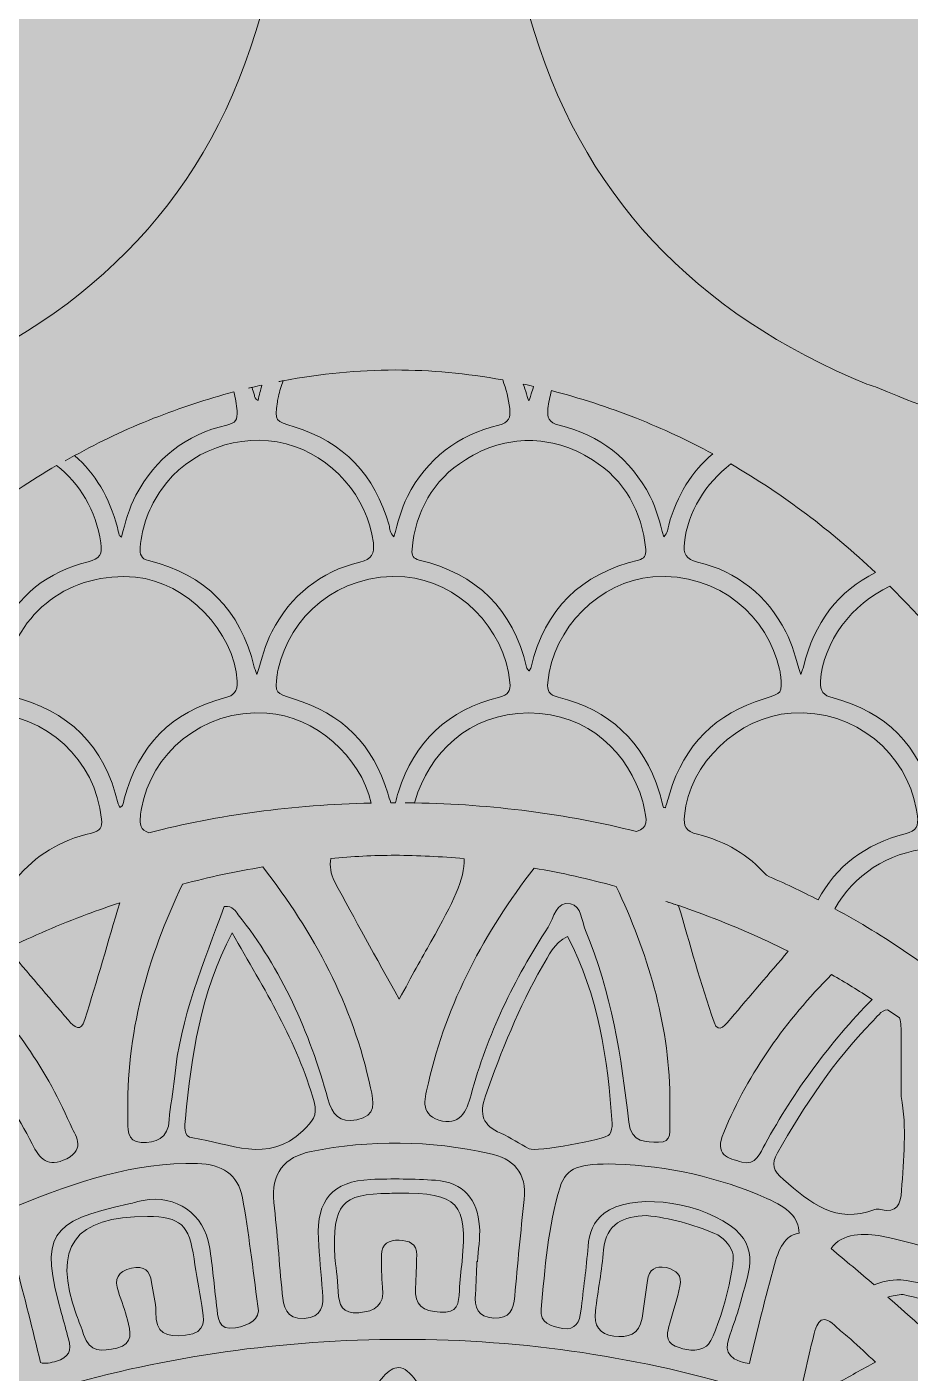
# Model space of a CAD drawing. Extents: x 31 to 2970, y -2969 to -30.
# Drawn here: x 1365 to 1689.9, y -1075.3 to -579.8 of the extents above; entities that cross this region are included whole.
import ezdxf

# ---------------------------------------------------------------- set-up
doc = ezdxf.new("R2010")
doc.units = 0
doc.header["$MEASUREMENT"] = 0
doc.layers.add('Layer 1', color=7, linetype='Continuous')

# ---------------------------------------------------------------- blocks, each defined once
blk = doc.blocks.new('block 2')
at = {"layer": 'Layer 1', "lineweight": 0}
for points, knots in [([(1401.06, -507.09), (1439.37, -507.17), (1461.68, -537.13), (1451.02, -575.4), (1432.72, -641.48), (1389.68, -685.56), (1326.83, -711.25), (1325.83, -711.67), (1324.75, -711.94), (1323.75, -712.33), (1298.37, -722.29), (1304.64, -723.94), (1293.1, -698.83), (1286.06, -683.48), (1284.22, -666.79), (1283.98, -642.29), (1288.02, -593.33), (1308.14, -545.98), (1360.41, -517.17), (1372.99, -510.21), (1386.83, -507.09), (1401.06, -507.09)], [0, 0, 0, 0, 1, 1, 1, 2, 2, 2, 3, 3, 3, 4, 4, 4, 5, 5, 5, 6, 6, 6, 7, 7, 7, 7]), ([(1716.87, -642.29), (1716.64, -666.79), (1714.84, -683.48), (1707.8, -698.83), (1696.26, -723.94), (1702.53, -722.29), (1677.14, -712.33), (1676.1, -711.94), (1675.07, -711.67), (1674.03, -711.25), (1611.22, -685.56), (1568.18, -641.48), (1549.83, -575.4), (1539.22, -537.13), (1561.53, -507.17), (1599.83, -507.09), (1614.03, -507.09), (1627.91, -510.21), (1640.49, -517.17), (1692.76, -545.98), (1712.87, -593.33), (1716.87, -642.29)], [0, 0, 0, 0, 1, 1, 1, 2, 2, 2, 3, 3, 3, 4, 4, 4, 5, 5, 5, 6, 6, 6, 7, 7, 7, 7]), ([(1540.03, -709.75), (1541.29, -713.1), (1542.22, -716.6), (1542.64, -720.29), (1542.99, -723.64), (1542.33, -725.44), (1538.56, -726.37), (1523.45, -729.98), (1512.26, -738.75), (1504.99, -752.64), (1502.6, -757.25), (1501.56, -762.29), (1499.99, -767.44), (1498.53, -766.1), (1498.6, -764.52), (1498.22, -763.14), (1493.06, -744.79), (1481.6, -732.52), (1463.29, -727.02), (1456.26, -724.9), (1456.22, -725.06), (1457.14, -717.83), (1457.22, -717.14), (1457.37, -716.48), (1457.52, -715.79), (1457.99, -713.79), (1458.6, -711.94), (1459.29, -710.06), (1458.76, -710.13), (1458.22, -710.25), (1457.64, -710.37), (1458.18, -710.25), (1458.76, -710.13), (1459.29, -710.02), (1459.29, -710.02), (1459.29, -710.06), (1459.29, -710.06), (1473.14, -707.44), (1486.87, -706.1), (1500.45, -706.06), (1513.53, -706.1), (1526.72, -707.29), (1540.03, -709.75)], [0, 0, 0, 0, 1, 1, 1, 2, 2, 2, 3, 3, 3, 4, 4, 4, 5, 5, 5, 6, 6, 6, 7, 7, 7, 8, 8, 8, 9, 9, 9, 10, 10, 10, 11, 11, 11, 12, 12, 12, 13, 13, 13, 14, 14, 14, 14]), ([(1451.49, -711.63), (1450.95, -713.48), (1450.45, -715.33), (1450.06, -717.25), (1448.72, -716.75), (1448.83, -715.98), (1448.68, -715.37), (1448.45, -714.33), (1448.1, -713.48), (1447.83, -712.48), (1447.41, -712.56), (1446.99, -712.67), (1446.52, -712.79), (1446.95, -712.67), (1447.41, -712.56), (1447.83, -712.44), (1447.83, -712.44), (1447.83, -712.48), (1447.83, -712.48), (1449.06, -712.17), (1450.26, -711.9), (1451.49, -711.63)], [0, 0, 0, 0, 1, 1, 1, 2, 2, 2, 3, 3, 3, 4, 4, 4, 5, 5, 5, 6, 6, 6, 7, 7, 7, 7]), ([(1547.6, -711.25), (1548.87, -711.48), (1550.14, -711.75), (1551.41, -712.1), (1551.14, -713.02), (1550.8, -713.9), (1550.56, -714.87), (1550.41, -715.44), (1550.18, -716.02), (1549.64, -717.44), (1549.14, -716.02), (1548.87, -715.44), (1548.76, -714.87), (1548.45, -713.6), (1547.99, -712.44), (1547.6, -711.25)], [0, 0, 0, 0, 1, 1, 1, 2, 2, 2, 3, 3, 3, 4, 4, 4, 5, 5, 5, 5]), ([(1438.52, -726.37), (1423.49, -729.83), (1412.41, -738.56), (1405.1, -752.17), (1402.56, -756.94), (1401.29, -762.1), (1399.75, -767.56), (1399.14, -766.98), (1398.99, -766.9), (1398.95, -766.83), (1398.72, -765.9), (1398.52, -764.98), (1398.29, -764.06), (1395.41, -752.94), (1390.1, -744.14), (1382.56, -737.6), (1381.41, -738.17), (1380.25, -738.83), (1379.1, -739.48), (1380.22, -738.83), (1381.37, -738.17), (1382.52, -737.56), (1382.52, -737.56), (1382.56, -737.6), (1382.56, -737.6), (1391.87, -732.44), (1401.52, -727.87), (1411.64, -723.87), (1421.52, -719.94), (1431.37, -716.75), (1441.14, -714.14), (1441.72, -716.4), (1442.18, -718.75), (1442.33, -721.14), (1442.56, -724.4), (1441.76, -725.64), (1438.52, -726.37)], [0, 0, 0, 0, 1, 1, 1, 2, 2, 2, 3, 3, 3, 4, 4, 4, 5, 5, 5, 6, 6, 6, 7, 7, 7, 8, 8, 8, 9, 9, 9, 10, 10, 10, 11, 11, 11, 12, 12, 12, 12]), ([(1601.1, -763.14), (1600.72, -764.52), (1600.8, -766.1), (1599.3, -767.44), (1597.76, -762.29), (1596.72, -757.25), (1594.3, -752.64), (1587.07, -738.75), (1575.83, -729.98), (1560.76, -726.37), (1556.95, -725.44), (1556.33, -723.64), (1556.68, -720.29), (1556.95, -718.02), (1557.41, -715.83), (1557.99, -713.67), (1568.37, -716.37), (1578.76, -719.71), (1589.26, -723.87), (1598.99, -727.71), (1608.33, -732.06), (1617.3, -736.94), (1609.56, -743.4), (1604.18, -752.17), (1601.1, -763.14)], [0, 0, 0, 0, 1, 1, 1, 2, 2, 2, 3, 3, 3, 4, 4, 4, 5, 5, 5, 6, 6, 6, 7, 7, 7, 8, 8, 8, 8]), ([(1460.33, -733.25), (1477.14, -737.64), (1490.53, -752.9), (1492.45, -769.67), (1492.91, -773.75), (1491.95, -775.71), (1487.53, -776.79), (1472.87, -780.33), (1462.1, -789.06), (1455.06, -802.48), (1452.64, -807.1), (1451.6, -812.17), (1449.56, -818.17), (1448.99, -816.41), (1448.79, -815.91), (1448.64, -815.41), (1443.56, -794.56), (1430.79, -781.29), (1409.79, -776.25), (1406.95, -775.56), (1406.52, -773.9), (1406.68, -771.44), (1407.26, -763.56), (1410.06, -756.56), (1414.49, -750.06), (1424.26, -735.87), (1443.33, -728.87), (1460.33, -733.25)], [0, 0, 0, 0, 1, 1, 1, 2, 2, 2, 3, 3, 3, 4, 4, 4, 5, 5, 5, 6, 6, 6, 7, 7, 7, 8, 8, 8, 9, 9, 9, 9]), ([(1549.64, -732.02), (1557.41, -732.1), (1565.45, -734.33), (1573.03, -739.1), (1584.99, -746.64), (1591.3, -758.1), (1592.64, -772.21), (1592.83, -774.33), (1592.26, -775.52), (1590.03, -776.06), (1568.8, -781.1), (1555.45, -794.1), (1550.49, -815.48), (1550.37, -815.94), (1550.03, -816.37), (1549.76, -816.83), (1549.76, -816.83), (1549.76, -816.75), (1549.76, -816.75), (1549.72, -816.75), (1549.68, -816.79), (1549.64, -816.83), (1549.6, -816.79), (1549.6, -816.75), (1549.56, -816.75), (1549.56, -816.75), (1549.56, -816.83), (1549.56, -816.83), (1549.3, -816.37), (1548.95, -815.94), (1548.83, -815.48), (1543.83, -794.1), (1530.53, -781.1), (1509.29, -776.06), (1507.06, -775.52), (1506.49, -774.33), (1506.68, -772.21), (1507.99, -758.1), (1514.33, -746.64), (1526.3, -739.1), (1533.87, -734.33), (1541.87, -732.1), (1549.64, -732.02)], [0, 0, 0, 0, 1, 1, 1, 2, 2, 2, 3, 3, 3, 4, 4, 4, 5, 5, 5, 6, 6, 6, 7, 7, 7, 8, 8, 8, 9, 9, 9, 10, 10, 10, 11, 11, 11, 12, 12, 12, 13, 13, 13, 14, 14, 14, 14]), ([(1392.22, -769.67), (1392.87, -774.02), (1391.87, -775.64), (1387.52, -776.67), (1372.68, -780.25), (1361.83, -789.14), (1354.75, -802.71), (1352.33, -807.37), (1351.25, -812.44), (1348.87, -817.21), (1348.45, -815.37), (1348.14, -813.52), (1347.56, -811.71), (1343.18, -797.6), (1335.02, -787.41), (1323.1, -781.21), (1339.22, -765.94), (1356.72, -752.44), (1375.95, -741.21), (1384.33, -747.87), (1390.45, -757.67), (1392.22, -769.67)], [0, 0, 0, 0, 1, 1, 1, 2, 2, 2, 3, 3, 3, 4, 4, 4, 5, 5, 5, 6, 6, 6, 7, 7, 7, 7]), ([(1650.64, -815.41), (1650.53, -815.91), (1650.33, -816.41), (1649.76, -818.17), (1647.72, -812.17), (1646.64, -807.1), (1644.22, -802.48), (1637.22, -789.06), (1626.45, -780.33), (1611.76, -776.79), (1607.37, -775.71), (1606.37, -773.75), (1606.87, -769.67), (1608.14, -758.37), (1614.68, -747.75), (1623.95, -740.67), (1643.33, -751.87), (1660.99, -765.37), (1677.22, -780.67), (1663.49, -787.37), (1654.64, -799.02), (1650.64, -815.41)], [0, 0, 0, 0, 1, 1, 1, 2, 2, 2, 3, 3, 3, 4, 4, 4, 5, 5, 5, 6, 6, 6, 7, 7, 7, 7]), ([(1437.72, -826.79), (1418.22, -831.87), (1405.99, -844.41), (1400.83, -863.91), (1400.56, -865.02), (1400.6, -866.33), (1399.49, -867.06), (1399.25, -866.98), (1399.1, -866.94), (1399.06, -866.87), (1398.87, -866.48), (1398.64, -866.14), (1398.56, -865.75), (1393.64, -844.37), (1380.33, -831.29), (1359.14, -826.17), (1357.06, -825.67), (1356.37, -824.67), (1356.49, -822.75), (1356.6, -821.25), (1356.64, -819.75), (1356.91, -818.29), (1361.18, -795.02), (1381.14, -780.14), (1405.02, -782.37), (1423.83, -784.14), (1441.33, -802.29), (1442.33, -820.67), (1442.52, -824.52), (1441.29, -825.83), (1437.72, -826.79)], [0, 0, 0, 0, 1, 1, 1, 2, 2, 2, 3, 3, 3, 4, 4, 4, 5, 5, 5, 6, 6, 6, 7, 7, 7, 8, 8, 8, 9, 9, 9, 10, 10, 10, 10]), ([(1542.68, -821.17), (1542.95, -824.33), (1542.14, -825.71), (1538.83, -826.52), (1519.95, -831.14), (1507.56, -842.83), (1501.68, -861.41), (1501.26, -862.71), (1500.91, -864.06), (1500.6, -865.37), (1500.6, -865.37), (1500.45, -865.37), (1500.45, -865.37), (1499.91, -865.37), (1499.41, -865.41), (1498.87, -865.41), (1498.53, -864.25), (1498.14, -863.1), (1497.79, -861.91), (1492.49, -844.06), (1480.83, -832.48), (1463.06, -827.1), (1456.37, -825.06), (1456.33, -825.17), (1457.1, -818.17), (1457.14, -817.52), (1457.29, -816.83), (1457.45, -816.17), (1461.6, -797.56), (1479.06, -780.33), (1504.06, -782.25), (1523.37, -783.71), (1540.83, -801.06), (1542.68, -821.17)], [0, 0, 0, 0, 1, 1, 1, 2, 2, 2, 3, 3, 3, 4, 4, 4, 5, 5, 5, 6, 6, 6, 7, 7, 7, 8, 8, 8, 9, 9, 9, 10, 10, 10, 11, 11, 11, 11]), ([(1636.22, -827.1), (1618.45, -832.48), (1606.83, -844.06), (1601.49, -861.91), (1600.99, -863.68), (1600.41, -865.44), (1599.87, -867.21), (1599.64, -867.18), (1599.41, -867.18), (1599.18, -867.18), (1598.64, -865.25), (1598.22, -863.29), (1597.64, -861.41), (1591.76, -842.83), (1579.33, -831.14), (1560.45, -826.52), (1557.14, -825.71), (1556.33, -824.33), (1556.64, -821.17), (1558.45, -801.06), (1575.91, -783.71), (1595.22, -782.25), (1620.22, -780.33), (1637.68, -797.56), (1641.87, -816.17), (1642.03, -816.83), (1642.14, -817.52), (1642.22, -818.17), (1642.95, -825.17), (1642.91, -825.06), (1636.22, -827.1)], [0, 0, 0, 0, 1, 1, 1, 2, 2, 2, 3, 3, 3, 4, 4, 4, 5, 5, 5, 6, 6, 6, 7, 7, 7, 8, 8, 8, 9, 9, 9, 10, 10, 10, 10]), ([(1723.03, -833.21), (1723.03, -833.21), (1723.07, -833.21), (1723.07, -833.21), (1723.76, -834.17), (1724.45, -835.1), (1725.11, -836.06), (1724.45, -835.1), (1723.76, -834.17), (1723.03, -833.21), (1711.72, -840.21), (1704.18, -850.91), (1700.72, -865.75), (1700.64, -866.14), (1700.45, -866.48), (1700.26, -866.87), (1700.22, -866.94), (1700.03, -866.98), (1699.84, -867.06), (1698.68, -866.33), (1698.76, -865.02), (1698.45, -863.91), (1693.3, -844.41), (1681.11, -831.87), (1661.57, -826.79), (1657.99, -825.83), (1656.76, -824.52), (1656.99, -820.67), (1657.76, -806.25), (1668.64, -792.06), (1682.41, -785.67), (1693.84, -796.91), (1704.53, -809.02), (1714.57, -821.91), (1717.49, -825.64), (1720.34, -829.41), (1723.03, -833.21)], [0, 0, 0, 0, 1, 1, 1, 2, 2, 2, 3, 3, 3, 4, 4, 4, 5, 5, 5, 6, 6, 6, 7, 7, 7, 8, 8, 8, 9, 9, 9, 10, 10, 10, 11, 11, 11, 12, 12, 12, 12]), ([(1392.45, -871.44), (1392.76, -874.41), (1391.99, -875.79), (1388.75, -876.52), (1377.37, -879.14), (1368.14, -884.75), (1361.1, -893.33), (1355.06, -895.98), (1349.18, -898.83), (1343.37, -901.87), (1340.06, -895.45), (1335.64, -890.1), (1330.14, -885.87), (1324.68, -881.64), (1318.06, -878.56), (1310.33, -876.68), (1306.79, -875.83), (1306.06, -874.33), (1306.41, -871.02), (1308.75, -848.68), (1328.64, -831.56), (1350.25, -832.29), (1372.02, -832.98), (1390.22, -849.41), (1392.45, -871.44)], [0, 0, 0, 0, 1, 1, 1, 2, 2, 2, 3, 3, 3, 4, 4, 4, 5, 5, 5, 6, 6, 6, 7, 7, 7, 8, 8, 8, 8]), ([(1409.91, -876.41), (1406.87, -875.29), (1406.29, -873.44), (1406.75, -870.29), (1406.91, -869.37), (1406.99, -868.41), (1407.14, -867.44), (1410.72, -847.75), (1429.18, -830.71), (1453.22, -832.37), (1470.95, -833.6), (1487.76, -848.21), (1491.68, -865.52), (1462.76, -866.14), (1435.52, -869.79), (1409.91, -876.41)], [0, 0, 0, 0, 1, 1, 1, 2, 2, 2, 3, 3, 3, 4, 4, 4, 5, 5, 5, 5]), ([(1591.49, -864.68), (1591.56, -864.94), (1591.64, -865.21), (1591.68, -865.48), (1593.3, -872.79), (1593.57, -874.25), (1589.3, -875.98), (1589.3, -875.98), (1589.3, -875.98), (1589.26, -875.98), (1563.64, -869.52), (1536.45, -865.94), (1507.6, -865.44), (1507.6, -865.44), (1507.6, -865.48), (1507.6, -865.48), (1506.45, -865.48), (1505.26, -865.44), (1504.1, -865.41), (1505.29, -865.41), (1506.45, -865.41), (1507.6, -865.44), (1507.68, -865.18), (1507.76, -864.94), (1507.83, -864.68), (1512.72, -847.52), (1527.49, -832.33), (1549.64, -832.29), (1571.8, -832.33), (1586.56, -847.52), (1591.49, -864.68)], [0, 0, 0, 0, 1, 1, 1, 2, 2, 2, 3, 3, 3, 4, 4, 4, 5, 5, 5, 6, 6, 6, 7, 7, 7, 8, 8, 8, 9, 9, 9, 10, 10, 10, 10]), ([(1688.1, -876.83), (1673.34, -880.64), (1662.64, -888.79), (1656.07, -901.14), (1649.83, -897.91), (1643.49, -894.91), (1637.03, -892.1), (1630.53, -884.64), (1622.1, -879.48), (1611.64, -876.98), (1607.33, -875.94), (1606.53, -873.98), (1606.87, -870.14), (1608.56, -850.87), (1626.8, -833.71), (1646.1, -832.37), (1670.14, -830.71), (1688.57, -847.75), (1692.14, -867.44), (1692.34, -868.41), (1692.41, -869.37), (1692.57, -870.29), (1693.07, -873.87), (1692.3, -875.75), (1688.1, -876.83)], [0, 0, 0, 0, 1, 1, 1, 2, 2, 2, 3, 3, 3, 4, 4, 4, 5, 5, 5, 6, 6, 6, 7, 7, 7, 8, 8, 8, 8]), ([(1741.49, -914.1), (1741.53, -914.25), (1741.61, -914.37), (1741.61, -914.48), (1744.18, -924.52), (1743.99, -924.64), (1734.41, -927.91), (1726.37, -930.68), (1719.8, -934.75), (1714.53, -940.02), (1698.1, -926.33), (1680.68, -914.45), (1662.22, -904.41), (1669.03, -892.14), (1681.6, -883.64), (1696.76, -882.29), (1716.41, -880.52), (1736.11, -894.52), (1741.49, -914.1)], [0, 0, 0, 0, 1, 1, 1, 2, 2, 2, 3, 3, 3, 4, 4, 4, 5, 5, 5, 6, 6, 6, 6]), ([(1525.83, -885.98), (1526.1, -893.6), (1521.87, -901.83), (1513.64, -916.52), (1510.1, -922.79), (1506.68, -929.14), (1501.95, -937.71), (1493.29, -921.98), (1485.56, -908.25), (1478.18, -894.33), (1476.72, -891.6), (1476.33, -888.68), (1476.79, -885.87), (1484.68, -885.14), (1492.56, -884.75), (1500.45, -884.71), (1508.91, -884.75), (1517.37, -885.21), (1525.83, -885.98)], [0, 0, 0, 0, 1, 1, 1, 2, 2, 2, 3, 3, 3, 4, 4, 4, 5, 5, 5, 6, 6, 6, 6]), ([(1486.41, -982.1), (1479.95, -983.48), (1477.29, -980.02), (1475.72, -974.37), (1468.95, -949.75), (1458.76, -926.75), (1442.76, -906.6), (1441.72, -905.25), (1440.99, -903.37), (1437.6, -903.52), (1430.18, -924.02), (1421.29, -944.45), (1419.29, -967.02), (1418.87, -972.06), (1417.64, -977.02), (1417.37, -982.06), (1417.02, -988.98), (1412.37, -990.72), (1407.06, -990.45), (1401.45, -990.18), (1402.26, -985.1), (1402.14, -981.25), (1401.33, -950.48), (1409.45, -922.25), (1422.22, -895.37), (1432.1, -892.75), (1441.95, -890.64), (1451.76, -889.02), (1470.56, -913.14), (1484.83, -939.64), (1491.45, -970.33), (1492.64, -975.79), (1493.64, -980.48), (1486.41, -982.1)], [0, 0, 0, 0, 1, 1, 1, 2, 2, 2, 3, 3, 3, 4, 4, 4, 5, 5, 5, 6, 6, 6, 7, 7, 7, 8, 8, 8, 9, 9, 9, 10, 10, 10, 11, 11, 11, 11]), ([(1601.53, -973.52), (1601.49, -976.45), (1601.53, -979.33), (1601.49, -982.22), (1601.45, -985.72), (1602.64, -990.68), (1597.33, -990.37), (1592.95, -990.14), (1587.3, -990.83), (1586.41, -983.02), (1583.72, -958.95), (1580.03, -935.02), (1570.53, -912.45), (1568.99, -908.87), (1569.03, -903.33), (1564.99, -902.56), (1559.6, -901.52), (1558.91, -907.79), (1556.76, -911.14), (1544.33, -930.33), (1534.33, -950.71), (1528.41, -972.95), (1526.79, -978.98), (1524.1, -984.6), (1516.56, -982.22), (1509.26, -979.87), (1511.53, -973.68), (1512.72, -968.45), (1519.53, -938.79), (1533.45, -912.98), (1551.56, -889.44), (1561.6, -891.18), (1571.68, -893.41), (1581.8, -896.18), (1593.26, -920.45), (1601.14, -945.83), (1601.53, -973.52)], [0, 0, 0, 0, 1, 1, 1, 2, 2, 2, 3, 3, 3, 4, 4, 4, 5, 5, 5, 6, 6, 6, 7, 7, 7, 8, 8, 8, 9, 9, 9, 10, 10, 10, 11, 11, 11, 12, 12, 12, 12]), ([(1623.95, -944.75), (1622.37, -946.56), (1619.49, -951.06), (1617.8, -946.18), (1612.83, -931.79), (1608.83, -917.14), (1604.76, -903.29), (1603.18, -902.75), (1601.6, -902.21), (1600.03, -901.68), (1604.57, -903.14), (1609.14, -904.71), (1613.72, -906.45), (1624.6, -910.48), (1635.03, -915.06), (1645.07, -920.06), (1638.03, -928.29), (1631.03, -936.56), (1623.95, -944.75)], [0, 0, 0, 0, 1, 1, 1, 2, 2, 2, 3, 3, 3, 4, 4, 4, 5, 5, 5, 6, 6, 6, 6]), ([(1386.37, -945.18), (1384.87, -950.1), (1382.41, -947.95), (1380.29, -945.45), (1372.79, -936.68), (1365.29, -927.87), (1357.87, -919.02), (1367.25, -914.45), (1377.02, -910.21), (1387.18, -906.45), (1391.18, -904.95), (1395.14, -903.56), (1399.14, -902.21), (1394.95, -916.45), (1390.75, -930.83), (1386.37, -945.18)], [0, 0, 0, 0, 1, 1, 1, 2, 2, 2, 3, 3, 3, 4, 4, 4, 5, 5, 5, 5]), ([(1426.1, -988.79), (1422.29, -988.29), (1423.06, -984.37), (1423.33, -981.6), (1425.6, -958.6), (1428.72, -935.75), (1440.49, -913.25), (1452.49, -934.14), (1464.45, -953.37), (1470.64, -975.52), (1472.1, -980.64), (1470.03, -982.72), (1466.49, -986.14), (1453.45, -998.64), (1439.64, -990.56), (1426.1, -988.79)], [0, 0, 0, 0, 1, 1, 1, 2, 2, 2, 3, 3, 3, 4, 4, 4, 5, 5, 5, 5]), ([(1579.3, -987.52), (1578.03, -989.41), (1552.03, -993.98), (1549.76, -992.79), (1546.26, -990.95), (1542.95, -988.6), (1539.33, -987.02), (1532.79, -984.14), (1531.22, -980.25), (1533.72, -973.25), (1539.6, -956.83), (1545.87, -940.68), (1554.64, -925.6), (1556.95, -921.64), (1558.8, -917.14), (1563.87, -914.6), (1575.26, -936.29), (1578.72, -959.68), (1580.3, -983.48), (1580.37, -984.83), (1580.03, -986.41), (1579.3, -987.52)], [0, 0, 0, 0, 1, 1, 1, 2, 2, 2, 3, 3, 3, 4, 4, 4, 5, 5, 5, 6, 6, 6, 7, 7, 7, 7]), ([(1380.87, -983.64), (1382.68, -987.87), (1386.95, -992.48), (1379.64, -996.41), (1372.68, -1000.1), (1369.6, -996.22), (1366.95, -990.98), (1356.6, -970.45), (1341.68, -953.48), (1326.14, -936.95), (1331.22, -933.68), (1336.41, -930.52), (1341.72, -927.52), (1357.91, -943.6), (1371.52, -961.83), (1380.87, -983.64)], [0, 0, 0, 0, 1, 1, 1, 2, 2, 2, 3, 3, 3, 4, 4, 4, 5, 5, 5, 5]), ([(1636.57, -991.02), (1634.72, -994.37), (1633.3, -999.14), (1628.07, -997.68), (1622.83, -996.22), (1617.83, -995.14), (1621.33, -986.75), (1630.64, -964.37), (1644.37, -945.41), (1661.03, -928.64), (1666.12, -931.54), (1671.07, -934.61), (1675.94, -937.76), (1660.37, -953.64), (1647.33, -971.45), (1636.57, -991.02)], [0, 0, 0, 0, 1, 1, 1, 2, 2, 2, 3, 3, 3, 4, 4, 4, 5, 5, 5, 5]), ([(1686.6, -973.52), (1688.87, -985.06), (1687.41, -996.56), (1686.8, -1008.1), (1686.49, -1013.33), (1685.11, -1016.56), (1679.07, -1015.14), (1678.41, -1014.98), (1677.57, -1014.83), (1676.95, -1015.1), (1662.68, -1020.68), (1653.14, -1012.64), (1643.33, -1004.1), (1639.49, -1000.79), (1638.72, -998.45), (1641.1, -994.29), (1650.99, -977.02), (1661.84, -960.45), (1675.83, -946.18), (1677.52, -944.41), (1679.25, -941.78), (1681.62, -941.57), (1683.08, -942.56), (1684.59, -943.51), (1686.03, -944.52), (1686.72, -946.41), (1686.57, -948.75), (1686.57, -950.79), (1686.72, -958.37), (1686.6, -965.95), (1686.6, -973.52)], [0, 0, 0, 0, 1, 1, 1, 2, 2, 2, 3, 3, 3, 4, 4, 4, 5, 5, 5, 6, 6, 6, 7, 7, 7, 8, 8, 8, 9, 9, 9, 10, 10, 10, 10]), ([(1535.1, -994.45), (1543.91, -996.33), (1549.03, -1001.6), (1547.95, -1011.45), (1546.64, -1023.29), (1545.53, -1035.18), (1544.45, -1047.06), (1543.99, -1051.91), (1542.68, -1055.41), (1536.68, -1055.06), (1530.64, -1054.72), (1529.68, -1051.14), (1530.03, -1046.22), (1530.3, -1042.25), (1530.41, -1038.29), (1530.56, -1034.29), (1530.64, -1034.29), (1530.68, -1034.29), (1530.72, -1034.33), (1531.03, -1029.99), (1531.83, -1025.64), (1531.49, -1021.33), (1530.79, -1011.45), (1525.68, -1005.02), (1515.33, -1004.37), (1507.41, -1003.87), (1499.41, -1003.72), (1491.49, -1004.06), (1477.37, -1004.75), (1471.56, -1011.52), (1472.26, -1025.87), (1472.6, -1032.37), (1473.22, -1038.87), (1473.76, -1045.33), (1474.18, -1050.49), (1473.72, -1054.79), (1466.99, -1055.18), (1460.14, -1055.56), (1459.45, -1050.79), (1458.95, -1046.02), (1457.83, -1034.87), (1457.1, -1023.68), (1455.83, -1012.56), (1454.64, -1001.87), (1459.83, -995.72), (1469.53, -993.75), (1491.37, -989.33), (1513.33, -989.75), (1535.1, -994.45)], [0, 0, 0, 0, 1, 1, 1, 2, 2, 2, 3, 3, 3, 4, 4, 4, 5, 5, 5, 6, 6, 6, 7, 7, 7, 8, 8, 8, 9, 9, 9, 10, 10, 10, 11, 11, 11, 12, 12, 12, 13, 13, 13, 14, 14, 14, 15, 15, 15, 16, 16, 16, 16]), ([(1427.79, -998.18), (1436.64, -998.41), (1442.72, -1002.18), (1444.29, -1010.79), (1446.64, -1023.56), (1448.02, -1036.49), (1449.99, -1050.64), (1451.1, -1055.87), (1446.6, -1057.72), (1441.79, -1058.64), (1435.06, -1059.99), (1435.33, -1054.64), (1434.79, -1050.45), (1433.87, -1043.25), (1433.37, -1036.02), (1432.18, -1028.91), (1430.18, -1016.64), (1419.91, -1009.56), (1407.75, -1011.75), (1405.99, -1012.06), (1404.26, -1012.68), (1402.49, -1013.06), (1372.99, -1019.37), (1369.68, -1024.72), (1377.75, -1053.37), (1378.64, -1056.49), (1379.41, -1059.64), (1380.33, -1062.75), (1381.6, -1067.02), (1380.33, -1069.64), (1375.91, -1070.95), (1373.83, -1071.56), (1371.75, -1071.95), (1370.02, -1071.49), (1367.14, -1059.41), (1364.14, -1047.41), (1360.91, -1035.41), (1359.29, -1029.52), (1357.1, -1025.91), (1354.18, -1024.52), (1353.6, -1019.72), (1356.99, -1015.52), (1361.79, -1013.6), (1382.99, -1005.1), (1404.41, -997.56), (1427.79, -998.18)], [0, 0, 0, 0, 1, 1, 1, 2, 2, 2, 3, 3, 3, 4, 4, 4, 5, 5, 5, 6, 6, 6, 7, 7, 7, 8, 8, 8, 9, 9, 9, 10, 10, 10, 11, 11, 11, 12, 12, 12, 13, 13, 13, 14, 14, 14, 15, 15, 15, 15]), ([(1643.76, -1026.99), (1642.22, -1028.91), (1640.99, -1031.72), (1639.99, -1035.41), (1636.72, -1047.49), (1633.68, -1059.6), (1630.8, -1071.75), (1629.76, -1071.68), (1628.68, -1071.49), (1627.37, -1071.02), (1620.57, -1068.64), (1622.64, -1064.18), (1624.18, -1059.68), (1625.33, -1056.25), (1626.6, -1052.83), (1627.49, -1049.37), (1630.1, -1039.41), (1635.37, -1029.14), (1623.68, -1020.98), (1610.26, -1011.6), (1587.03, -1009.18), (1577.41, -1016.48), (1573.37, -1019.56), (1571.87, -1023.79), (1571.45, -1028.75), (1570.76, -1036.68), (1569.76, -1044.56), (1568.8, -1052.49), (1568.33, -1056.37), (1567.03, -1059.68), (1562.06, -1058.87), (1557.87, -1058.22), (1553.6, -1056.87), (1554.14, -1051.79), (1555.68, -1036.72), (1556.64, -1021.45), (1561.14, -1006.91), (1563.41, -999.56), (1568.37, -998.18), (1581.49, -998.37), (1600.83, -999.1), (1619.49, -1003.18), (1637.22, -1011.02), (1645.3, -1014.6), (1648.83, -1018.02), (1649.1, -1023.87), (1647.03, -1024.02), (1645.26, -1025.06), (1643.76, -1026.99)], [0, 0, 0, 0, 1, 1, 1, 2, 2, 2, 3, 3, 3, 4, 4, 4, 5, 5, 5, 6, 6, 6, 7, 7, 7, 8, 8, 8, 9, 9, 9, 10, 10, 10, 11, 11, 11, 12, 12, 12, 13, 13, 13, 14, 14, 14, 15, 15, 15, 16, 16, 16, 16]), ([(1501.95, -1026.41), (1498.1, -1026.22), (1495.56, -1027.72), (1495.49, -1031.83), (1495.45, -1035.83), (1495.45, -1039.79), (1495.87, -1043.75), (1496.56, -1050.45), (1493.18, -1052.6), (1487.1, -1053.1), (1480.99, -1053.6), (1479.79, -1050.33), (1479.53, -1045.33), (1479.26, -1040.29), (1478.56, -1035.29), (1478.29, -1032.79), (1477.45, -1012.75), (1480.56, -1009.48), (1498.41, -1009.18), (1499.49, -1009.14), (1500.56, -1009.06), (1501.64, -1009.06), (1523.56, -1008.95), (1527.22, -1012.83), (1525.1, -1034.18), (1524.76, -1037.79), (1524.22, -1041.37), (1524.1, -1044.99), (1523.95, -1049.75), (1523.45, -1053.37), (1516.99, -1052.95), (1510.83, -1052.52), (1507.45, -1050.45), (1507.95, -1043.83), (1508.22, -1039.87), (1508.37, -1035.91), (1508.41, -1031.91), (1508.49, -1027.56), (1505.49, -1026.56), (1501.95, -1026.41)], [0, 0, 0, 0, 1, 1, 1, 2, 2, 2, 3, 3, 3, 4, 4, 4, 5, 5, 5, 6, 6, 6, 7, 7, 7, 8, 8, 8, 9, 9, 9, 10, 10, 10, 11, 11, 11, 12, 12, 12, 13, 13, 13, 13]), ([(1398.68, -1045.45), (1399.83, -1048.87), (1401.1, -1052.29), (1401.99, -1055.79), (1403.06, -1060.02), (1404.56, -1064.49), (1398.06, -1066.1), (1392.72, -1067.41), (1387.95, -1067.87), (1385.87, -1061.14), (1385.14, -1058.75), (1384.14, -1056.41), (1383.26, -1054.02), (1374.22, -1028.91), (1382.45, -1017.45), (1409.41, -1017.68), (1421.56, -1017.79), (1424.68, -1020.72), (1426.49, -1033.29), (1427.29, -1039.02), (1428.41, -1044.72), (1429.33, -1050.41), (1430.22, -1055.6), (1431.45, -1060.41), (1423.41, -1061.41), (1416.1, -1062.29), (1412.33, -1060.75), (1412.45, -1052.75), (1412.52, -1049.18), (1411.29, -1045.64), (1410.87, -1042.02), (1410.33, -1037.45), (1408.14, -1035.75), (1403.49, -1036.75), (1398.33, -1037.83), (1397.02, -1040.72), (1398.68, -1045.45)], [0, 0, 0, 0, 1, 1, 1, 2, 2, 2, 3, 3, 3, 4, 4, 4, 5, 5, 5, 6, 6, 6, 7, 7, 7, 8, 8, 8, 9, 9, 9, 10, 10, 10, 11, 11, 11, 12, 12, 12, 12]), ([(1600.18, -1036.52), (1596.14, -1035.56), (1593.91, -1037.29), (1593.3, -1041.22), (1592.53, -1045.83), (1591.99, -1050.45), (1591.3, -1055.1), (1590.33, -1061.22), (1586.14, -1062.41), (1580.91, -1061.72), (1575.57, -1060.99), (1573.49, -1057.68), (1574.14, -1052.56), (1575.1, -1045.02), (1576.49, -1037.52), (1577.18, -1029.99), (1578.1, -1020.1), (1584.53, -1017.68), (1592.87, -1017.33), (1601.64, -1018.18), (1609.95, -1020.56), (1617.99, -1023.95), (1621.14, -1025.25), (1623.22, -1027.75), (1624.57, -1030.83), (1626.37, -1034.87), (1618.64, -1062.99), (1615.03, -1065.37), (1611.26, -1067.83), (1607.14, -1066.87), (1603.53, -1065.37), (1599.6, -1063.72), (1600.53, -1060.14), (1601.49, -1056.91), (1602.76, -1052.41), (1604.22, -1047.95), (1605.26, -1043.37), (1606.18, -1039.37), (1603.91, -1037.37), (1600.18, -1036.52)], [0, 0, 0, 0, 1, 1, 1, 2, 2, 2, 3, 3, 3, 4, 4, 4, 5, 5, 5, 6, 6, 6, 7, 7, 7, 8, 8, 8, 9, 9, 9, 10, 10, 10, 11, 11, 11, 12, 12, 12, 13, 13, 13, 13]), ([(1738.3, -1051.33), (1745.18, -1056.68), (1747.3, -1063.29), (1742.84, -1071.37), (1738.76, -1078.68), (1734.76, -1085.99), (1730.72, -1093.33), (1727.18, -1089.79), (1723.61, -1086.29), (1720.03, -1082.79), (1707.57, -1070.68), (1694.84, -1058.83), (1681.72, -1047.37), (1683.41, -1046.83), (1685.3, -1046.49), (1687.37, -1046.41), (1697.03, -1048.68), (1706.95, -1051.64), (1714.72, -1059.37), (1719.03, -1063.68), (1719.84, -1068.49), (1717.84, -1074.25), (1717.3, -1075.83), (1716.64, -1077.33), (1715.91, -1078.79), (1717.3, -1080.14), (1718.68, -1081.45), (1720.03, -1082.79), (1720.53, -1081.91), (1720.99, -1081.02), (1721.49, -1080.14), (1727.61, -1069.22), (1726.87, -1062.22), (1717.57, -1054.25), (1708.26, -1046.29), (1697.1, -1042.25), (1686.49, -1041.02), (1682.57, -1041.06), (1679.34, -1041.68), (1676.68, -1042.87), (1671.45, -1038.37), (1666.14, -1033.91), (1660.84, -1029.52), (1664.76, -1023.64), (1673.22, -1023.72), (1679.49, -1024.95), (1700.99, -1029.1), (1720.84, -1037.83), (1738.3, -1051.33)], [0, 0, 0, 0, 1, 1, 1, 2, 2, 2, 3, 3, 3, 4, 4, 4, 5, 5, 5, 6, 6, 6, 7, 7, 7, 8, 8, 8, 9, 9, 9, 10, 10, 10, 11, 11, 11, 12, 12, 12, 13, 13, 13, 14, 14, 14, 15, 15, 15, 16, 16, 16, 16]), ([(1662.64, -1079.38), (1657.83, -1082.13), (1653.07, -1084.95), (1648.33, -1087.83), (1650.26, -1079.18), (1652.26, -1070.52), (1654.34, -1061.87), (1655.83, -1055.68), (1657.68, -1053.18), (1663.07, -1058.64), (1664.6, -1060.18), (1666.45, -1061.41), (1668.07, -1062.87), (1671.14, -1065.64), (1674.13, -1068.5), (1677.17, -1071.3), (1672.29, -1073.93), (1667.45, -1076.62), (1662.64, -1079.38)], [0, 0, 0, 0, 1, 1, 1, 2, 2, 2, 3, 3, 3, 4, 4, 4, 5, 5, 5, 6, 6, 6, 6]), ([(1499.06, -1062.95), (1544.03, -1062.49), (1587.56, -1068.79), (1628.64, -1080.95), (1626.87, -1088.68), (1625.14, -1096.37), (1623.53, -1104.1), (1612.22, -1100.68), (1600.57, -1098.1), (1588.53, -1096.68), (1568.41, -1094.29), (1548.53, -1090.37), (1528.49, -1087.1), (1520.56, -1085.79), (1512.45, -1084.14), (1507.41, -1077.25), (1502.87, -1071.14), (1499.18, -1072.87), (1495.45, -1077.45), (1490.95, -1082.87), (1485.14, -1084.95), (1478.41, -1085.99), (1467.33, -1087.64), (1456.33, -1089.79), (1445.29, -1091.79), (1422.64, -1095.87), (1399.56, -1098.22), (1377.49, -1104.68), (1375.87, -1097.06), (1374.22, -1089.45), (1372.45, -1081.83), (1412.18, -1069.99), (1454.56, -1063.37), (1499.06, -1062.95)], [0, 0, 0, 0, 1, 1, 1, 2, 2, 2, 3, 3, 3, 4, 4, 4, 5, 5, 5, 6, 6, 6, 7, 7, 7, 8, 8, 8, 9, 9, 9, 10, 10, 10, 11, 11, 11, 11])]:
    blk.add_open_spline(points, degree=3, knots=knots, dxfattribs=at)

msp = doc.modelspace()

# ---------------------------------------------------------------- hatches: boundary and pattern name
at = {"layer": 'Layer 1', "true_color": 0xf8ec23}
h = msp.add_hatch(color=2, dxfattribs=at)
h.dxf.hatch_style = 2
h.paths.add_polyline_path([(2944.18, -30.37), (2908.97, -30.37), (2876.43, -30.37), (2852.69, -30.37), (2826.67, -30.37), (2789.09, -30.37), (2741.76, -30.37), (2619.81, -30.37), (2571.38, -30.37), (2533.69, -30.37), (2448.77, -30.37), (2417.53, -30.37), (2347.21, -30.37), (2307.57, -30.37), (2246.73, -30.37), (2221.16, -30.37), (2190.08, -30.37), (2164.16, -30.37), (2133.56, -30.37), (2063.65, -30.37), (2014.14, -30.37), (1982.09, -30.37), (1958.8, -30.37), (1857.85, -30.37), (1838.29, -30.37), (1812.45, -30.37), (1776.54, -30.37), (1705.12, -30.37), (1693.97, -30.37), (1305.87, -30.37), (1295.4, -30.37), (1223.78, -30.37), (1188.69, -30.37), (1163.24, -30.37), (1143.18, -30.37), (1041.74, -30.37), (1018.95, -30.37), (986.89, -30.37), (937, -30.37), (867.24, -30.37), (837.19, -30.37), (810.44, -30.37), (779.68, -30.37), (754.38, -30.37), (694, -30.37), (654.14, -30.37), (583.33, -30.37), (552.07, -30.37), (466.96, -30.37), (429.55, -30.37), (381.07, -30.37), (259.09, -30.37), (211.91, -30.37), (174.17, -30.37), (148.47, -30.37), (124.27, -30.37), (91.92, -30.37), (56.46, -30.37), (31.09, -30.37), (31.09, -54.87), (31.09, -89.2), (31.09, -179.23), (31.09, -214.96), (31.09, -260.42), (31.09, -378.66), (31.09, -426.62), (31.09, -476.43), (31.09, -550.35), (31.09, -581.86), (31.09, -654.17), (31.09, -694.22), (31.09, -751.16), (31.09, -776.51), (31.09, -807.81), (31.09, -833.54), (31.09, -864.28), (31.09, -929.41), (31.09, -980.06), (31.09, -1012.67), (31.09, -1041.24), (31.09, -1146.32), (31.09, -1159.54), (31.09, -1185.04), (31.09, -1225.46), (31.09, -1264.46), (31.09, -1302.1), (31.09, -1330.9), (31.09, -1333.8), (31.09, -1659.5), (31.09, -1662.34), (31.09, -1692.17), (31.09, -1724.32), (31.09, -1767.8), (31.09, -1808.18), (31.09, -1833.57), (31.09, -1847.38), (31.09, -1951.45), (31.09, -1980.34), (31.09, -2013.39), (31.09, -2063.61), (31.09, -2128.98), (31.09, -2159.42), (31.09, -2185.19), (31.09, -2216.74), (31.09, -2242.12), (31.09, -2299.96), (31.09, -2339.09), (31.09, -2410.8), (31.09, -2442.9), (31.09, -2533.87), (31.09, -2572.78), (31.09, -2613.33), (31.09, -2734.99), (31.09, -2775.34), (31.09, -2815.97), (31.09, -2837.4), (31.09, -2855.37), (31.09, -2914.54), (31.09, -2942.89), (31.09, -2969.08), (61.08, -2969.08), (98.82, -2969.08), (121.32, -2969.08), (140.38, -2969.08), (192.11, -2969.08), (227.2, -2969.08), (265.97, -2969.08), (381.87, -2969.08), (425.52, -2969.08), (472.93, -2969.08), (556.42, -2969.08), (588.3, -2969.08), (661.31, -2969.08), (701.61, -2969.08), (755.29, -2969.08), (780.94, -2969.08), (812.66, -2969.08), (838.34, -2969.08), (868.66, -2969.08), (928.97, -2969.08), (980.13, -2969.08), (1014.44, -2969.08), (1044.71, -2969.08), (1159.36, -2969.08), (1161.89, -2969.08), (1189.21, -2969.08), (1228.25, -2969.08), (1257.32, -2969.08), (1304.05, -2969.08), (1332.71, -2969.08), (1345.63, -2969.08), (1549.53, -2969.08), (1552.94, -2969.08), (1655.88, -2969.08), (1668.07, -2969.08), (1698.17, -2969.08), (1745.16, -2969.08), (1772.87, -2969.08), (1811.64, -2969.08), (1837.9, -2969.08), (1842.16, -2969.08), (1956.12, -2969.08), (1986.47, -2969.08), (2020.31, -2969.08), (2071.92, -2969.08), (2131.91, -2969.08), (2162.52, -2969.08), (2188.51, -2969.08), (2219.83, -2969.08), (2245.37, -2969.08), (2299.41, -2969.08), (2338.94, -2969.08), (2412.49, -2969.08), (2444.43, -2969.08), (2527.68, -2969.08), (2575.35, -2969.08), (2619.15, -2969.08), (2735.05, -2969.08), (2773.63, -2969.08), (2808.84, -2969.08), (2860.46, -2969.08), (2879.52, -2969.08), (2902.08, -2969.08), (2939.92, -2969.08), (2969.81, -2969.08), (2969.81, -2942.73), (2969.81, -2914.13), (2969.81, -2855.29), (2969.81, -2837.47), (2969.81, -2815.6), (2969.81, -2775.48), (2969.81, -2734.73), (2969.81, -2612.77), (2969.81, -2572.98), (2969.81, -2534.23), (2969.81, -2442.57), (2969.81, -2411.31), (2969.81, -2338.83), (2969.81, -2299.34), (2969.81, -2242.28), (2969.81, -2216.54), (2969.81, -2185.15), (2969.81, -2159.91), (2969.81, -2128.52), (2969.81, -2063.9), (2969.81, -2012.99), (2969.81, -1980.37), (2969.81, -1953.17), (2969.81, -1847.02), (2969.81, -1833.85), (2969.81, -1808.18), (2969.81, -1767.81), (2969.81, -1734.67), (2969.81, -1724.8), (2969.81, -1722.79), (2969.81, -1691.31), (2969.81, -1661.53), (2969.81, -1659.28), (2969.81, -1333.77), (2969.81, -1332.32), (2969.81, -1301.96), (2969.81, -1268.37), (2969.81, -1225.53), (2969.81, -1185.01), (2969.81, -1159.4), (2969.81, -1146.18), (2969.81, -1041.54), (2969.81, -1012.82), (2969.81, -979.73), (2969.81, -929.19), (2969.81, -864.38), (2969.81, -833.55), (2969.81, -807.53), (2969.81, -776.69), (2969.81, -750.67), (2969.81, -693.88), (2969.81, -654.2), (2969.81, -581.78), (2969.81, -550.3), (2969.81, -476.43), (2969.81, -426.65), (2969.81, -378.66), (2969.81, -260.89), (2969.81, -215.3), (2969.81, -179.55), (2969.81, -89.28), (2969.81, -54.9), (2969.81, -30.37)])

# ---------------------------------------------------------------- block references
at = {"layer": 'Layer 1'}
msp.add_blockref('block 2', (0, 0), dxfattribs=at)

doc.saveas('drawing.dxf')
